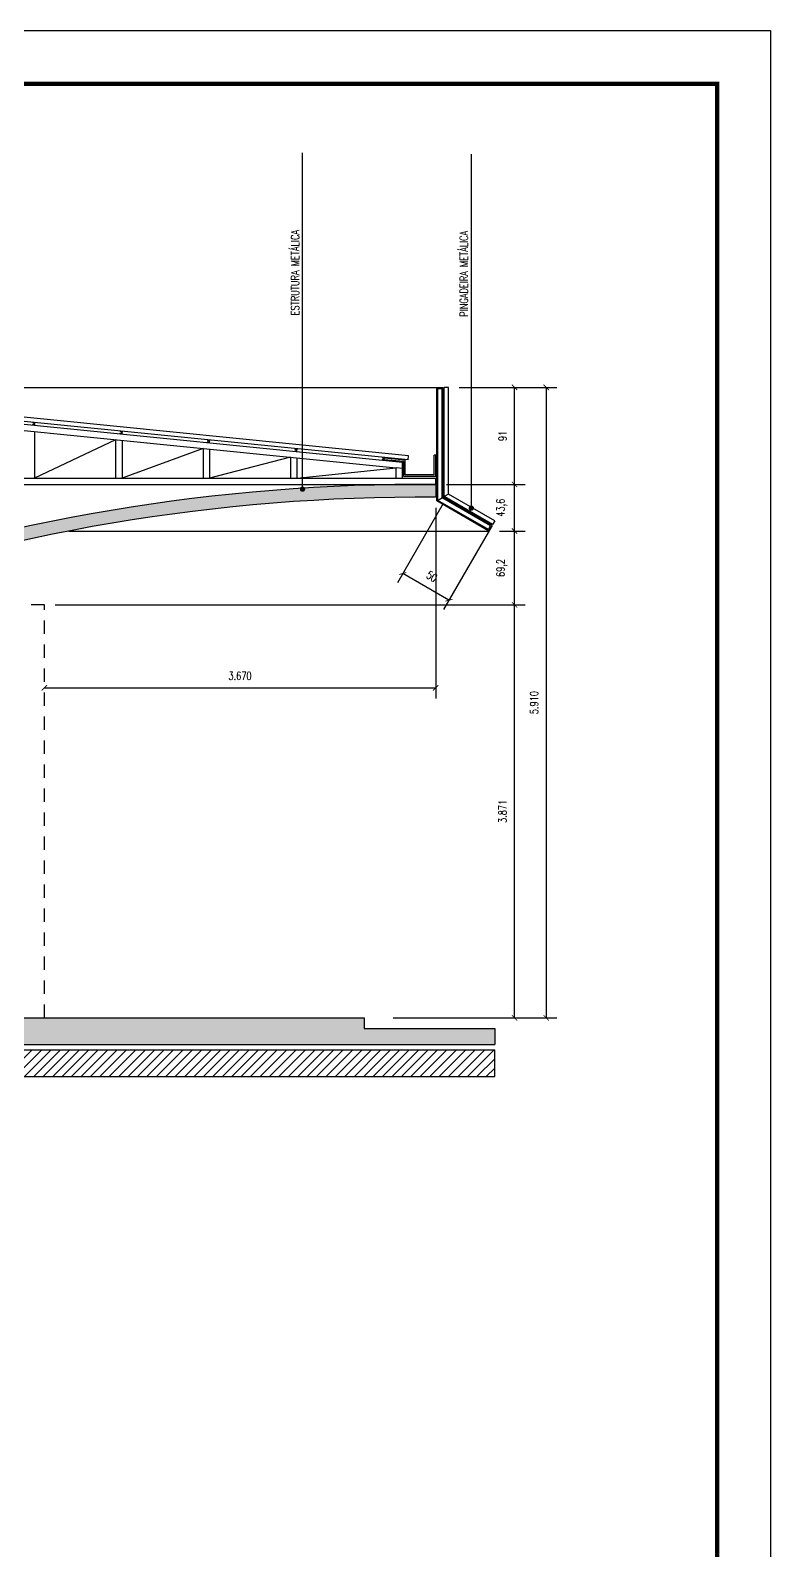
# Model space of a CAD drawing. Extents: x 231.8 to 328.5, y 64.7 to 125.7.
# Drawn here: x 321.56 to 328.5, y 111.43 to 125.68 of the extents above; entities that cross this region are included whole.
import ezdxf

# ---------------------------------------------------------------- set-up
doc = ezdxf.new("R2010")
doc.units = 0
doc.header["$LTSCALE"] = 0.1
doc.header["$MEASUREMENT"] = 0
doc.header["$PDMODE"] = 3
doc.linetypes.add('DASHED2', pattern=[0.375, 0.25, -0.125])
doc.layers.get('0').update_dxf_attribs({"linetype": 'CONTINUOUS'})
doc.layers.get('DEFPOINTS').update_dxf_attribs({"linetype": 'CONTINUOUS'})
for name, color, linetype in [('ATERRO', 250, 'CONTINUOUS'), ('CALHA', 1, 'CONTINUOUS'), ('COBERTURA', 1, 'CONTINUOUS'), ('CONTRAPISO', 64, 'CONTINUOUS'), ('CONTRAPISO1', 7, 'CONTINUOUS'), ('COTAS', 1, 'CONTINUOUS'), ('ESTRUTURA_METÁLICA', 250, 'CONTINUOUS'), ('INDIC', 1, 'CONTINUOUS'), ('PISO', 250, 'CONTINUOUS'), ('PRANCHA', 15, 'CONTINUOUS'), ('PROJEÇÃO', 7, 'DASHED2'), ('TEXTO_PISO_ÁREA', 1, 'CONTINUOUS')]:
    doc.layers.add(name, color=color, linetype=linetype)
doc.styles.add('STYLE1', font='romans.shx', dxfattribs={"width": 0.75, "height": 0.075})
doc.dimstyles.get("Standard").update_dxf_attribs({"dimtxt": 0.18, "dimasz": 0.18, "dimexe": 0.18, "dimexo": 0.0625, "dimgap": 0.09, "dimtad": 0, "dimtih": 1, "dimtoh": 1, "dimdec": 4, "dimzin": 0, "dimdsep": 46, "dimtxsty": 'Standard', "dimcen": 0.09, "dimadec": 0, "dimazin": 0, "dimtfac": 1, "dimtdec": 4, "dimtofl": 0, "dimtmove": 0, "dimatfit": 3, "dimfxl": 1, "dimtolj": 1, "dimtzin": 0, "dimarcsym": 0})

# ---------------------------------------------------------------- blocks, each defined once
blk = doc.blocks.new('_ARCHTICK')
at = {"color": 0, "linetype": 'ByBlock', "const_width": 0.15}
blk.add_lwpolyline([(-0.5, -0.5), (0.5, 0.5)], dxfattribs=at)
blk = doc.blocks.new('*D175')
at = {"color": 1, "linetype": 'ByBlock'}
for p, q in [((325.362, 121.2), (325.362, 119.414)), ((321.692, 119.514), (325.362, 119.514))]:
    blk.add_line(p, q, dxfattribs=at)
at = {"layer": 'DEFPOINTS', "color": 0, "linetype": 'ByBlock'}
for p in [(325.362, 121.3), (321.692, 119.514), (325.362, 119.514)]:
    blk.add_point(p, dxfattribs=at)
at = {"color": 1, "linetype": 'ByBlock', "xscale": 0.05, "yscale": 0.05, "zscale": 0.05, "rotation": 180}
blk.add_blockref('_ARCHTICK', (321.692, 119.514), dxfattribs=at)
at = {"color": 1, "linetype": 'ByBlock', "xscale": 0.05, "yscale": 0.05, "zscale": 0.05}
blk.add_blockref('_ARCHTICK', (325.362, 119.514), dxfattribs=at)
at = {"color": 60, "linetype": 'ByBlock', "insert": (323.527, 119.626), "char_height": 0.075, "attachment_point": 5, "style": 'STYLE1'}
blk.add_mtext('\\A1;3.670', dxfattribs=at)
blk = doc.blocks.new('*D186')
at = {"color": 1, "linetype": 'ByBlock'}
for p, q in [((321.792, 120.291), (326.201, 120.291)), ((326.101, 116.42), (326.101, 120.291)), ((324.962, 116.42), (326.201, 116.42))]:
    blk.add_line(p, q, dxfattribs=at)
at = {"layer": 'DEFPOINTS', "color": 0, "linetype": 'ByBlock'}
for p in [(321.692, 120.291), (326.101, 120.291), (324.862, 116.42)]:
    blk.add_point(p, dxfattribs=at)
at = {"color": 1, "linetype": 'ByBlock', "xscale": 0.05, "yscale": 0.05, "zscale": 0.05}
for p, rotation in [((326.101, 120.291), 90), ((326.101, 116.42), 270)]:
    blk.add_blockref('_ARCHTICK', p, dxfattribs=dict(at, rotation=rotation))
at = {"color": 60, "linetype": 'ByBlock', "insert": (325.989, 118.355), "char_height": 0.075, "attachment_point": 5, "rotation": 90, "style": 'STYLE1'}
blk.add_mtext('\\A1;3.871', dxfattribs=at)
blk = doc.blocks.new('*D185')
at = {"color": 1, "linetype": 'ByBlock'}
for p, q in [((325.682, 122.33), (326.498, 122.33)), ((326.398, 122.33), (326.398, 116.42)), ((325.682, 116.42), (326.498, 116.42))]:
    blk.add_line(p, q, dxfattribs=at)
at = {"layer": 'DEFPOINTS', "color": 0, "linetype": 'ByBlock'}
for p in [(325.582, 122.33), (325.582, 116.42), (326.398, 116.42)]:
    blk.add_point(p, dxfattribs=at)
at = {"color": 1, "linetype": 'ByBlock', "xscale": 0.05, "yscale": 0.05, "zscale": 0.05}
for p, rotation in [((326.398, 122.33), 90), ((326.398, 116.42), 270)]:
    blk.add_blockref('_ARCHTICK', p, dxfattribs=dict(at, rotation=rotation))
at = {"color": 60, "linetype": 'ByBlock', "insert": (326.285, 119.375), "char_height": 0.075, "attachment_point": 5, "rotation": 90, "style": 'STYLE1'}
blk.add_mtext('\\A1;5.910', dxfattribs=at)
blk = doc.blocks.new('*D187')
at = {"color": 1, "linetype": 'ByBlock'}
for p, q in [((325.96, 120.983), (326.201, 120.983)), ((326.101, 120.291), (326.101, 120.983)), ((321.792, 120.291), (326.201, 120.291))]:
    blk.add_line(p, q, dxfattribs=at)
at = {"layer": 'DEFPOINTS', "color": 0, "linetype": 'ByBlock'}
for p in [(325.86, 120.983), (326.101, 120.983), (321.692, 120.291)]:
    blk.add_point(p, dxfattribs=at)
at = {"color": 1, "linetype": 'ByBlock', "xscale": 0.05, "yscale": 0.05, "zscale": 0.05}
for p, rotation in [((326.101, 120.983), 90), ((326.101, 120.291), 270)]:
    blk.add_blockref('_ARCHTICK', p, dxfattribs=dict(at, rotation=rotation))
at = {"color": 60, "linetype": 'ByBlock', "insert": (325.982, 120.637), "char_height": 0.075, "attachment_point": 5, "rotation": 90, "style": 'STYLE1'}
blk.add_mtext('\\A1;69,2', dxfattribs=at)
blk = doc.blocks.new('*D189')
at = {"color": 1, "linetype": 'ByBlock'}
for p, q in [((325.582, 122.33), (326.201, 122.33)), ((326.101, 121.42), (326.101, 122.33)), ((325.462, 121.42), (326.201, 121.42))]:
    blk.add_line(p, q, dxfattribs=at)
at = {"layer": 'DEFPOINTS', "color": 0, "linetype": 'ByBlock'}
for p in [(325.482, 122.33), (326.101, 122.33), (325.362, 121.42)]:
    blk.add_point(p, dxfattribs=at)
at = {"color": 1, "linetype": 'ByBlock', "xscale": 0.05, "yscale": 0.05, "zscale": 0.05}
for p, rotation in [((326.101, 122.33), 90), ((326.101, 121.42), 270)]:
    blk.add_blockref('_ARCHTICK', p, dxfattribs=dict(at, rotation=rotation))
at = {"color": 60, "linetype": 'ByBlock', "insert": (325.989, 121.875), "char_height": 0.075, "attachment_point": 5, "rotation": 90, "style": 'STYLE1'}
blk.add_mtext('\\A1;91', dxfattribs=at)
blk = doc.blocks.new('*D188')
at = {"color": 1, "linetype": 'ByBlock'}
for p, q in [((325.982, 121.42), (326.201, 121.42)), ((326.101, 120.983), (326.101, 121.42)), ((326.06, 120.983), (326.201, 120.983))]:
    blk.add_line(p, q, dxfattribs=at)
at = {"layer": 'DEFPOINTS', "color": 0, "linetype": 'ByBlock'}
for p in [(325.882, 121.42), (326.101, 121.42), (325.96, 120.983)]:
    blk.add_point(p, dxfattribs=at)
at = {"color": 1, "linetype": 'ByBlock', "xscale": 0.05, "yscale": 0.05, "zscale": 0.05}
for p, rotation in [((326.101, 121.42), 90), ((326.101, 120.983), 270)]:
    blk.add_blockref('_ARCHTICK', p, dxfattribs=dict(at, rotation=rotation))
at = {"color": 60, "linetype": 'ByBlock', "insert": (325.982, 121.202), "char_height": 0.075, "attachment_point": 5, "rotation": 90, "style": 'STYLE1'}
blk.add_mtext('\\A1;43,6', dxfattribs=at)
blk = doc.blocks.new('*D190')
at = {"color": 1, "linetype": 'ByBlock'}
for p, q in [((325.432, 121.242), (325.003, 120.499)), ((325.865, 120.992), (325.436, 120.249)), ((325.486, 120.335), (325.053, 120.585))]:
    blk.add_line(p, q, dxfattribs=at)
at = {"layer": 'DEFPOINTS', "color": 0, "linetype": 'ByBlock'}
for p in [(325.482, 121.329), (325.915, 121.079), (325.053, 120.585)]:
    blk.add_point(p, dxfattribs=at)
at = {"color": 1, "linetype": 'ByBlock', "xscale": 0.05, "yscale": 0.05, "zscale": 0.05}
for p, rotation in [((325.053, 120.585), 150.0000000000065), ((325.486, 120.335), 330.0000000000065)]:
    blk.add_blockref('_ARCHTICK', p, dxfattribs=dict(at, rotation=rotation))
at = {"color": 60, "linetype": 'ByBlock', "insert": (325.326, 120.558), "char_height": 0.075, "attachment_point": 5, "rotation": 330, "style": 'STYLE1'}
blk.add_mtext('\\A1;50', dxfattribs=at)

msp = doc.modelspace()

# ---------------------------------------------------------------- hatches: boundary and pattern name
at = {"layer": 'ATERRO'}
h = msp.add_hatch(dxfattribs=at)
h.set_pattern_fill('ANSI31', color=256, scale=0.5, style=0)
h.set_pattern_definition([(45, (35.817884, -11.42593), (-0.044194174, 0.044194174), [])])
h.paths.add_polyline_path([(325.9151, 116.1197), (311.8091, 116.1197), (311.8091, 115.8697), (325.9151, 115.8697)])
at = {"layer": 'CONTRAPISO1'}
h = msp.add_hatch(dxfattribs=at)
h.set_pattern_fill('AR-CONC', color=256, scale=0.02, style=0)
h.set_pattern_definition([(50, (35.81788, -11.42593), (0.143452037, -0.012550427), [0.015, -0.165]), (355, (35.81788, -11.42593), (-0.02775027, 0.15043843), [0.012, -0.132]), (100.4514, (35.82984, -11.42697), (0.115701876, 0.13788791), [0.01274804, -0.14022842]), (46.1842, (35.81788, -11.38593), (0.21344821, -0.0331038), [0.0225, -0.2475]), (96.6356, (35.83567, -11.38869), (0.18693254, 0.19482357), [0.01912206, -0.2103426]), (351.1842, (35.81788, -11.38593), (0.18693239, 0.19482372), [0.018, -0.198]), (21, (35.83788, -11.39593), (0.11938141, -0.08052378), [0.015, -0.165]), (326, (35.83788, -11.39593), (0.048663066, 0.14503001), [0.012, -0.132]), (71.4514, (35.84783, -11.40264), (0.168044526, 0.0645061), [0.01274804, -0.14022842]), (37.5, (35.817884, -11.42593), (0.002431971, 0.066578771), [0, -0.1304, 0, -0.134, 0, -0.1325]), (7.5, (35.817884, -11.42593), (0.052613907, 0.078882342), [0, -0.0764, 0, -0.1274, 0, -0.0505]), (327.5, (35.773284, -11.42593), (0.106764487, -0.004510974), [0, -0.05, 0, -0.156, 0, -0.207]), (317.5, (35.75328, -11.42593), (0.116637234, 0.020020996), [0, -0.065, 0, -0.1036, 0, -0.147])])
h.paths.add_polyline_path([(325.9151, 116.3197), (324.6921, 116.3197), (324.6921, 116.4197), (313.0321, 116.4197), (313.0321, 116.3197), (311.8091, 116.3197), (311.8091, 116.1697), (325.9151, 116.1697)])
at = {"layer": 'ESTRUTURA_METÁLICA'}
h = msp.add_hatch(color=256, dxfattribs=at)
h.paths.add_polyline_path([(325.3821, 122.3197), (325.4221, 122.3197), (325.4221, 121.2939), (325.4321, 121.2997), (325.4321, 122.3297), (325.3721, 122.3297), (325.3721, 121.2651), (325.3821, 121.2708)])
h.paths.add_polyline_path([(325.3821, 121.2708), (325.3721, 121.2651), (325.8601, 120.9833), (325.8901, 121.0353), (325.4321, 121.2997), (325.4221, 121.2939), (325.8765, 121.0316), (325.8565, 120.997)])
for points in [[(321.5835, 122.0017), (321.6009, 122), (321.5985, 121.9751), (321.581, 121.9768), (321.5815, 121.9818), (321.594, 121.9806), (321.5955, 121.9955), (321.583, 121.9967)], [(322.4031, 121.9197), (322.4205, 121.918), (322.418, 121.8931), (322.4006, 121.8949), (322.4011, 121.8998), (322.4135, 121.8986), (322.415, 121.9135), (322.4026, 121.9148)], [(323.2226, 121.8378), (323.24, 121.8361), (323.2375, 121.8112), (323.2201, 121.8129), (323.2206, 121.8179), (323.2331, 121.8166), (323.2346, 121.8316), (323.2221, 121.8328)], [(324.0422, 121.7558), (324.0596, 121.7541), (324.0571, 121.7292), (324.0397, 121.731), (324.0402, 121.7359), (324.0526, 121.7347), (324.0541, 121.7496), (324.0417, 121.7509)], [(324.8597, 121.654), (324.8721, 121.6527), (324.8736, 121.6677), (324.8612, 121.6689), (324.8617, 121.6739), (324.8791, 121.6721), (324.8766, 121.6473), (324.8592, 121.649)], [(325.3621, 121.2997), (325.3621, 121.4197), (325.1, 121.4197, 0.0834668), (319.3622, 120.4111, -0.0002469), (319.3621, 120.4096), (319.3621, 120.2911), (319.3828, 120.2911, -0.0875337)]]:
    msp.add_hatch(color=256, dxfattribs=at).paths.add_polyline_path(points)

# ---------------------------------------------------------------- linework, layer by layer
at = {"layer": 'ATERRO'}
for p, q in [((311.8091, 116.1197), (325.9151, 116.1197)), ((325.9151, 115.8697), (325.9151, 116.1197)), ((311.8091, 115.8697), (325.9151, 115.8697))]:
    msp.add_line(p, q, dxfattribs=at)
at = {"layer": 'CALHA'}
for p, q in [((324.8771, 121.6522), (324.8786, 121.6672)), ((325.0621, 121.6337), (324.8771, 121.6522)), ((325.0771, 121.6473), (324.8786, 121.6672)), ((325.0621, 121.4947), (325.0621, 121.6337)), ((325.0771, 121.5097), (325.0771, 121.6473)), ((325.3621, 121.6947), (325.3471, 121.6947)), ((325.3471, 121.5097), (325.3471, 121.6947)), ((325.3621, 121.4947), (325.3621, 121.6947)), ((325.3621, 121.4947), (325.0621, 121.4947)), ((325.3471, 121.5097), (325.0771, 121.5097))]:
    msp.add_line(p, q, dxfattribs=at)
at = {"layer": 'COBERTURA'}
for p, q in [((325.1083, 121.6894), (318.8621, 122.314)), ((325.1044, 121.6496), (318.8621, 122.2738)), ((325.4821, 122.3297), (325.4421, 122.3297)), ((325.4421, 121.3055), (325.4421, 122.3297)), ((325.4821, 121.3286), (325.4821, 122.3297)), ((325.1044, 121.6496), (325.1083, 121.6894)), ((325.4821, 121.3286), (325.4421, 121.3055)), ((325.8951, 121.0439), (325.4421, 121.3055)), ((325.9151, 121.0786), (325.4821, 121.3286)), ((325.9151, 121.0786), (325.8951, 121.0439))]:
    msp.add_line(p, q, dxfattribs=at)
at = {"layer": 'CONTRAPISO'}
for p, q in [((313.0321, 116.4197), (324.6921, 116.4197)), ((324.6921, 116.4197), (324.6921, 116.3197)), ((324.6921, 116.3197), (325.9151, 116.3197)), ((325.9151, 116.3197), (325.9151, 116.1697)), ((311.8091, 116.1697), (325.9151, 116.1697))]:
    msp.add_line(p, q, dxfattribs=at)
at = {"layer": 'ESTRUTURA_METÁLICA'}
for p, q in [((312.2921, 122.3297), (325.4321, 122.3297)), ((318.8621, 122.2487), (325.0521, 121.6297)), ((318.8621, 122.1884), (324.9921, 121.5754)), ((321.5815, 121.9818), (321.581, 121.9768)), ((321.5815, 121.9818), (321.594, 121.9806)), ((321.5835, 122.0017), (321.583, 121.9967)), ((321.583, 121.9967), (321.5955, 121.9955)), ((321.5835, 122.0017), (321.6009, 122)), ((321.5955, 121.9955), (321.594, 121.9806)), ((321.6009, 122), (321.5985, 121.9751)), ((321.5985, 121.9751), (321.581, 121.9768)), ((321.6011, 121.9145), (321.6011, 121.4797)), ((322.3606, 121.8386), (321.6011, 121.4797)), ((322.3606, 121.8386), (322.3606, 121.4797)), ((322.4011, 121.8998), (322.4006, 121.8949)), ((322.418, 121.8931), (322.4006, 121.8949)), ((322.4011, 121.8998), (322.4135, 121.8986)), ((322.4031, 121.9197), (322.4026, 121.9148)), ((322.4026, 121.9148), (322.415, 121.9135)), ((322.4031, 121.9197), (322.4205, 121.918)), ((322.415, 121.9135), (322.4135, 121.8986)), ((322.4205, 121.918), (322.418, 121.8931)), ((323.2226, 121.8378), (323.2221, 121.8328)), ((323.2226, 121.8378), (323.24, 121.8361)), ((322.4206, 121.8326), (322.4206, 121.4797)), ((323.1802, 121.7566), (322.4206, 121.4797)), ((323.1802, 121.7566), (323.1802, 121.4797)), ((323.2206, 121.8179), (323.2201, 121.8129)), ((323.2375, 121.8112), (323.2201, 121.8129)), ((323.2206, 121.8179), (323.2331, 121.8166)), ((323.2221, 121.8328), (323.2346, 121.8316)), ((323.2346, 121.8316), (323.2331, 121.8166)), ((323.24, 121.8361), (323.2375, 121.8112)), ((323.2402, 121.7506), (323.2402, 121.4797)), ((324.0402, 121.7359), (324.0397, 121.731)), ((324.0571, 121.7292), (324.0397, 121.731)), ((324.0402, 121.7359), (324.0526, 121.7347)), ((324.0422, 121.7558), (324.0417, 121.7509)), ((324.0417, 121.7509), (324.0541, 121.7496)), ((324.0422, 121.7558), (324.0596, 121.7541)), ((324.0541, 121.7496), (324.0526, 121.7347)), ((324.0596, 121.7541), (324.0571, 121.7292)), ((323.9997, 121.6747), (323.2402, 121.4797)), ((323.9997, 121.6747), (323.9997, 121.4797)), ((324.0597, 121.6687), (324.0597, 121.4797)), ((324.0597, 121.4797), (324.9921, 121.5754)), ((324.8597, 121.654), (324.8592, 121.649)), ((324.8766, 121.6473), (324.8592, 121.649)), ((324.8597, 121.654), (324.8721, 121.6527)), ((324.8617, 121.6739), (324.8612, 121.6689)), ((324.8612, 121.6689), (324.8736, 121.6677)), ((324.8617, 121.6739), (324.8791, 121.6721)), ((324.8736, 121.6677), (324.8721, 121.6527)), ((324.8791, 121.6721), (324.8766, 121.6473)), ((325.0521, 121.5694), (324.9921, 121.5754)), ((324.9921, 121.4797), (324.9921, 121.5754)), ((325.0521, 121.4797), (325.0521, 121.6297)), ((325.8565, 120.997), (325.3821, 121.2708)), ((325.8601, 120.9833), (325.3721, 121.2651)), ((321.9205, 120.9833), (325.8601, 120.9833)), ((325.8565, 120.997), (325.8765, 121.0316)), ((325.8901, 121.0353), (325.8601, 120.9833))]:
    msp.add_line(p, q, dxfattribs=at)
at = {"layer": 'INDIC'}
for p, q in [((324.1132, 121.3761), (324.1132, 124.5298)), ((325.6963, 121.1981), (325.6963, 124.5173))]:
    msp.add_line(p, q, dxfattribs=at)
at = {"layer": 'INDIC', "const_width": 0.025}
for points in [[(324.1007, 121.3761, 1), (324.1257, 121.3761, 1)], [(325.6838, 121.1981, 1), (325.7088, 121.1981, 1)]]:
    msp.add_lwpolyline(points, format="xyb", close=True, dxfattribs=at)
at = {"layer": 'PISO'}
for p, q in [((325.3721, 122.3297), (325.4321, 122.3297)), ((325.3721, 121.2651), (325.3721, 122.3297)), ((325.3821, 121.2708), (325.3821, 122.3197)), ((325.3821, 122.3197), (325.4221, 122.3197)), ((325.4221, 121.2939), (325.4221, 122.3197)), ((325.4321, 121.2997), (325.4321, 122.3297)), ((312.3621, 121.4797), (325.3621, 121.4797)), ((318.8621, 121.4197), (325.3621, 121.4197)), ((325.3621, 121.4197), (325.3621, 121.4797)), ((325.3621, 121.4197), (325.3621, 121.2997)), ((325.3721, 121.2651), (325.4321, 121.2997)), ((325.8765, 121.0316), (325.4221, 121.2939)), ((325.8901, 121.0353), (325.4321, 121.2997))]:
    msp.add_line(p, q, dxfattribs=at)
for radius, end in [(17.5712, 109.51238), (17.4512, 109.58001)]:
    msp.add_arc((325.2311, 103.849), radius, 89.5727, end, dxfattribs=at)
at = {"layer": 'PRANCHA', "color": 250}
for p, q in [((280.5028, 125.6761), (328.5028, 125.6761)), ((328.5028, 125.6761), (328.5028, 97.1761))]:
    msp.add_line(p, q, dxfattribs=at)
at = {"layer": 'PRANCHA', "color": 250, "const_width": 0.04}
msp.add_lwpolyline([(328.0028, 125.1761), (281.0028, 125.1761), (281.0028, 97.6761), (328.0028, 97.6761), (328.0028, 125.1761)], dxfattribs=at)
at = {"layer": 'PROJEÇÃO', "ltscale": 5}
for p, q in [((321.6921, 120.2911), (314.5321, 120.2911)), ((321.6921, 116.4197), (321.6921, 120.2911)), ((314.5321, 116.4197), (321.6921, 116.4197))]:
    msp.add_line(p, q, dxfattribs=at)

# ---------------------------------------------------------------- texts
at = {"layer": 'TEXTO_PISO_ÁREA', "style": 'STYLE1', "width": 0.75}
for s, p in [('ESTRUTURA METÁLICA', (324.081, 123.0048)), ('PINGADEIRA METÁLICA', (325.6641, 122.9923))]:
    msp.add_text(s, height=0.075, rotation=90, dxfattribs=at).set_placement(p)

# ---------------------------------------------------------------- dimensions: what is measured, and where the dimension line sits
at = {"layer": 'COTAS'}
for base, p1, p2, text, picture, middle in [((326.1012, 122.3297), (325.3621, 121.4197), (325.4821, 122.3297), '91', '*D189', (325.9887, 121.8747)), ((326.1012, 121.4197), (325.9601, 120.9833), (325.8817, 121.4197), '43,6', '*D188', (325.9815, 121.2015)), ((326.1012, 120.9833), (321.6921, 120.2911), (325.8601, 120.9833), '69,2', '*D187', (325.9815, 120.6372))]:
    dim = msp.add_linear_dim(base=base, p1=p1, p2=p2, angle=270, text=text, dimstyle='Standard', override={"dimtxt": 0.075, "dimasz": 0.05, "dimexe": 0.1, "dimexo": 0.1, "dimgap": 0.075, "dimtad": 1, "dimtih": 0, "dimtoh": 0, "dimdec": 3, "dimtxsty": 'STYLE1', "dimblk1": 'ARCHTICK', "dimblk2": 'ARCHTICK', "dimsah": 1, "dimcen": 0, "dimclrd": 1, "dimclre": 1, "dimclrt": 60, "dimtdec": 3, "dimtofl": 1}, dxfattribs=at)
    dim.commit()
    dim.dimension.update_dxf_attribs({"geometry": picture, "text_midpoint": middle})
for base, p1, p2, picture, middle in [((326.398, 116.4197), (325.5821, 122.3297), (325.5817, 116.4197), '*D185', (326.2855, 119.3747)), ((326.1012, 120.2911), (324.8621, 116.4197), (321.6921, 120.2911), '*D186', (325.9887, 118.3554))]:
    dim = msp.add_linear_dim(base=base, p1=p1, p2=p2, angle=270, dimstyle='Standard', override={"dimtxt": 0.075, "dimasz": 0.05, "dimexe": 0.1, "dimexo": 0.1, "dimgap": 0.075, "dimtad": 1, "dimtih": 0, "dimtoh": 0, "dimdec": 3, "dimtxsty": 'STYLE1', "dimblk1": 'ARCHTICK', "dimblk2": 'ARCHTICK', "dimsah": 1, "dimcen": 0, "dimclrd": 1, "dimclre": 1, "dimclrt": 60, "dimtdec": 3, "dimtofl": 1}, dxfattribs=at)
    dim.commit()
    dim.dimension.update_dxf_attribs({"geometry": picture, "text_midpoint": middle})
dim = msp.add_linear_dim(base=(325.3621, 119.5138), p1=(321.6921, 119.5138), p2=(325.3621, 121.2997), dimstyle='Standard', override={"dimtxt": 0.075, "dimasz": 0.05, "dimexe": 0.1, "dimexo": 0.1, "dimgap": 0.075, "dimtad": 1, "dimtih": 0, "dimtoh": 0, "dimdec": 3, "dimtxsty": 'STYLE1', "dimblk1": 'ARCHTICK', "dimblk2": 'ARCHTICK', "dimsah": 1, "dimcen": 0, "dimclrd": 1, "dimclre": 1, "dimclrt": 60, "dimtdec": 3, "dimtofl": 1}, dxfattribs=at)
dim.commit()
dim.dimension.update_dxf_attribs({"geometry": '*D175', "text_midpoint": (323.5271, 119.6263)})
dim = msp.add_aligned_dim(p1=(325.9151, 121.0786), p2=(325.4821, 121.3286), distance=0.8583, text='50', dimstyle='Standard', override={"dimtxt": 0.075, "dimasz": 0.05, "dimexe": 0.1, "dimexo": 0.1, "dimgap": 0.075, "dimtad": 1, "dimtih": 0, "dimtoh": 0, "dimdec": 3, "dimtxsty": 'STYLE1', "dimblk1": 'ARCHTICK', "dimblk2": 'ARCHTICK', "dimsah": 1, "dimcen": 0, "dimclrd": 1, "dimclre": 1, "dimclrt": 60, "dimtdec": 3, "dimtofl": 1}, dxfattribs=at)
dim.commit()
dim.dimension.update_dxf_attribs({"geometry": '*D190', "text_midpoint": (325.3257, 120.5576)})

doc.saveas('drawing.dxf')
